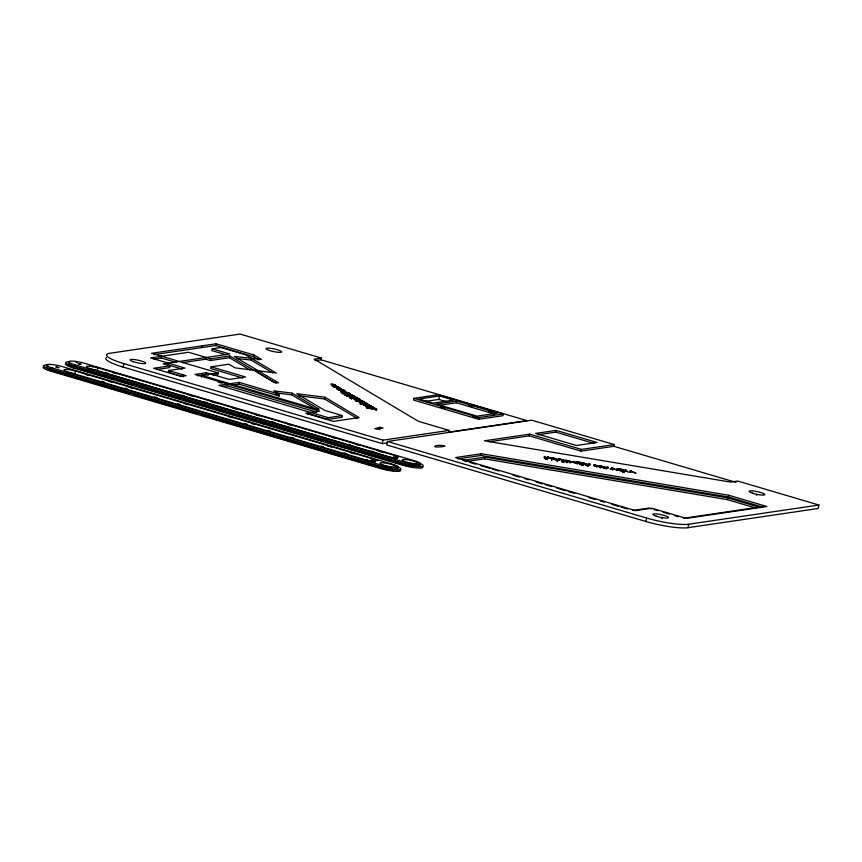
<?xml version="1.0" encoding="UTF-8"?>
<svg xmlns="http://www.w3.org/2000/svg" width="862" height="862" viewBox="0 0 862 862"><rect width="100%" height="100%" fill="white"/><g stroke="black" fill="none" stroke-linecap="round" stroke-linejoin="round"><path stroke-width="1.29" d="M366.63 406.519L374.194 407.737L366.63 406.519L366.393 407.683M588.196 464.844L587.949 466.008L588.563 464.489L588.089 465.103L585.912 464.036L585.664 465.189M400.388 469.984A14.094 2.403 12 0 1 395.162 471.32A14.094 2.403 12 0 1 380.648 468.572L50.707 371.134L51.009 369.69A14.094 2.403 12 0 1 48.175 365.057M397.878 468.141A11.044 1.886 12 0 1 393.772 469.187A11.044 1.886 12 0 1 382.394 467.032L52.183 369.464L52.485 368.031A11.044 1.886 12 0 1 47.679 364.454A11.044 1.886 12 0 1 62.204 366.598L392.415 464.155A11.044 1.886 12 0 1 397.22 467.721A11.044 1.886 12 0 1 382.706 465.588L52.485 368.031M422.692 466.698A14.094 2.403 12 0 1 417.467 468.034A14.094 2.403 12 0 1 402.963 465.275L73.011 367.837L73.324 366.393A14.094 2.403 12 0 1 69.208 361.728M420.193 464.855A11.044 1.886 12 0 1 416.087 465.9A11.044 1.886 12 0 1 404.709 463.734L74.488 366.178L74.8 364.734A11.044 1.886 12 0 1 69.994 361.167A11.044 1.886 12 0 1 84.508 363.301L414.73 460.868A11.044 1.886 12 0 1 419.535 464.435A11.044 1.886 12 0 1 405.011 462.291L74.8 364.734M75.393 371.059L371.759 458.573L371.145 461.461L68.367 372.093A8.006 1.358 12 0 1 64.876 369.507A8.006 1.358 12 0 1 75.393 371.059L74.778 373.936A8.006 1.358 12 0 0 70.296 372.88M90.262 370.725L90.672 368.807A8.006 1.358 12 0 1 87.181 366.21A8.006 1.358 12 0 1 97.708 367.762L394.063 455.287C405.496 459.446 389.592 457.711 387.038 456.321L90.672 368.807M394.063 455.287L393.449 458.164L97.094 370.649L97.708 367.762M387.555 442.842L382.265 443.618L123.126 367.072L123.859 363.613A32.034 5.452 12 0 1 109.916 353.258L240.089 334.057L321.321 358.042L320.955 359.777L314.986 360.661M153.899 359.088L161.302 357.999L161.668 356.265M168.155 363.096L167.788 364.82L182.27 369.098M183.326 376.694L168.262 372.244L168.629 370.509L185.05 368.085L150.57 357.902L188.649 352.278L210.727 358.807L229.831 355.984L274.008 382.297L278.588 382.879L234.248 356.459L261.401 359.389L254.096 355.036L215.996 343.787L151.604 353.291L218.226 372.966L217.86 374.701L213 375.412M225.618 354.627L211.804 350.543L212.181 348.808L229.755 354.002L163.101 363.839L169.933 365.854L169.566 367.589L156.927 369.453M201.74 347.569L202.117 345.834M201.428 377.125L201.794 375.39L218.226 372.966M182.733 362.622L205.856 359.206L206.223 357.471M197.204 375.757L206.083 374.442L206.449 372.718L229.163 379.42L245.595 376.996L211.115 366.813L210.748 368.548L242.664 377.976M205.856 359.206L210.36 360.531L210.727 358.807M153.889 354.627L215.629 345.522L215.996 343.787M210.36 360.531L229.464 357.719L229.831 355.984M222.353 386.542L227.406 385.799L227.773 384.064M238.817 384.118L239.183 382.383L279.471 394.279L279.094 396.014L238.817 384.118L233.58 384.883M272.457 372.75L251.154 360.057L251.521 358.323M258.956 359.885L253.73 356.771L254.096 355.036M258.298 370.789L257.932 372.524L275.969 383.267M316.602 409.622L291.841 394.871L292.207 393.147L273.663 390.82L279.471 394.279M307.831 414.59L310.363 414.213L310.729 412.478M357.59 418.641L324.565 398.966L324.942 397.242L296.787 393.718L324.802 410.409L342.386 415.592L342.02 417.327L327.937 419.406L310.363 414.213M332.279 385.907C330.674 382.9 336.654 383.881 334.37 387.157M332.409 386.036L332.657 384.883L330.846 384.086L335.329 385.109L332.657 384.883M332.549 385.971L332.527 384.754M332.667 386.305L332.958 384.948M332.969 386.295L332.797 384.818M333.055 386.165L333.292 385.012M333.206 386.305L333.465 384.937L334.833 384.98M333.432 386.23L333.669 385.077M333.605 386.144L333.853 384.991M333.831 386.284L334.079 385.131M333.96 386.822L334.262 384.603M333.982 387.027L334.467 384.527M334.251 387.178L334.618 384.818M334.564 387.167L335.049 384.872M327.937 419.406L328.303 417.671L342.386 415.592M334.79 386.682L335.21 384.969M334.952 387.038L335.296 385.045M335.189 387.049L335.383 385.551L332.84 385.185L335.426 385.723L334.24 385.346M335.372 387.049L335.383 385.551M338.27 389.753C340.501 384.344 333.508 389.258 335.566 385.616M335.598 386.963L335.803 385.756L334.779 385.831M336.611 388.762C334.639 386.445 339.466 386.478 338.066 388.665M336.816 388.881L336.859 387.329M336.988 388.557L337.225 387.404L338.367 387.491M337.204 388.6L337.451 387.447M337.451 388.633L337.688 387.48M337.667 388.654L337.915 387.501M337.839 388.665L338.227 387.512M338.432 389.602C337.926 387.469 343.098 388.546 341.158 390.615M338.615 389.602L338.658 387.598M338.723 389.753L338.971 387.631M338.917 389.743L339.682 388.202L336.859 387.609L339.66 388.04L339.262 389.764M339.078 389.743C343.916 387.469 334.305 388.266 339.24 388.266M339.466 389.699L339.779 388.126M339.768 389.743L339.962 388.202M339.897 389.592L340.113 388.277M340.21 389.43C343.992 390.874 340.382 387.868 339.951 390.551L340.425 389.15L341.471 389.161M340.264 390.508L340.576 389.064L338.68 388.45M340.458 390.518L341.05 388.999L340.856 390.475M340.684 390.551L340.986 389.074M340.932 390.583L341.266 389.215M340.932 392.738L341.18 391.585L348.636 393.126L347.429 392.415L347.181 393.568M341.6 390.626C341.029 386.747 337.451 391.326 344.089 390.174L343.615 392.242M341.783 392.846L342.031 391.693M342.085 393.04L342.322 391.876L349.8 393.428L347.429 392.415M342.688 392.091C339.897 389.268 347.16 391.434 342.947 390.852M342.904 392.048L343.151 390.895M342.634 393.74L342.882 392.587L341.18 391.585M342.979 392.145L343.367 390.928M343.291 392.199C344.304 390.992 345.156 390.055 343.787 392.156M343.001 393.956L343.248 392.803L350.187 393.654M343.367 392.113L343.884 390.055L341.848 389.473M343.464 393.848L343.701 392.695L342.322 391.876M343.884 392.275L344.207 390.777M344.11 392.285L344.401 390.831M344.304 392.296L344.552 390.895M344.434 392.285L344.671 390.949M344.498 394.871L345.393 393.481L352.224 394.839L344.789 393.546M344.692 394.667L344.929 393.503M344.886 394.645L345.134 393.481M345.156 394.634L345.393 393.481M345.296 394.904L345.716 393.492M345.597 394.828L345.845 393.675L351.384 394.699L345.845 393.675M345.899 394.828L346.147 393.675M346.233 395.356L346.481 394.193M346.319 395.507L346.567 394.354M346.75 395.604L346.912 394.3M346.847 396.261L347.397 394.408M347.343 394.042L347.58 392.889M347.127 396.401L347.461 394.537M347.537 396.261C344.003 394.397 353.786 394.667 353.237 397.382M348 393.675L348.248 392.512M347.537 396.542L348.162 393.74M347.849 396.455L347.774 395.033M348.097 396.552L348.539 394.591M348.399 396.639L348.097 395.302M349.886 397.996L350.123 396.843L355.424 397.199L349.229 396.315L356.609 397.414L351.276 397.048L351.028 398.201M350.144 398.147L350.123 396.843M351.265 398.804L351.513 397.651C371.673 400.431 347.828 398.384 355.069 398.761L354.821 399.914M351.567 398.987L351.513 397.651M351.944 398.266L352.192 397.113M352.342 397.156L352.59 396.003L353.528 395.97M352.687 397.328L353.108 395.561L348.636 395.475M353.054 397.199L353.301 396.046M353.194 397.188L353.108 395.561M353.668 397.393L353.56 395.69M353.948 397.102L353.926 395.82M353.98 397.382L354.196 395.949M355.478 399.957L355.726 398.804L354.993 398.373L358.711 398.987L355.726 398.804M355.543 401.315L355.79 400.162L362.74 401.013L364.303 401.929L360.068 400.819L359.82 401.972M356.652 401.584L356.89 400.431L361.264 401.52L360.736 403.901M357.019 399.914L357.267 398.761M357.18 400.054L357.428 398.901M357.299 400.722L357.536 399.569L362.449 400.852L355.166 399.796L357.913 399.774L357.665 400.927M357.752 400.033L357.989 398.88M360.208 402.576L360.456 401.423M360.219 403.987L360.984 402.748L367.966 404.138L360.467 402.834M360.241 404.095L360.628 402.769M360.435 404.235L360.682 403.082M360.725 404.375L361.631 402.166L357.795 401.336L364.745 402.198L365.962 402.996L359.346 402.242L361.253 402.252M361.124 404.159L361.501 402.08M361.253 404.332L361.631 402.166M361.447 404.106L361.695 402.953M361.717 403.136L361.965 401.983L365.079 402.78L361.965 401.983M361.835 403.545L362.083 402.382M362.331 403.502L362.579 402.349M363.311 404.968L363.505 403.664M363.473 404.828L363.861 403.308M363.624 404.806L364.27 402.263M363.818 405.021L364.066 403.858M363.689 404.763L364.324 403.179M364.217 405.032L364.745 402.198M364.076 404.332L364.68 403.2M364.497 405.011L364.949 402.673M364.648 404.957L365.1 403.028M365.294 404.203L365.542 403.05M365.703 402.759L365.466 403.912L364.507 403.351M365.585 404.192L365.919 402.899M365.466 405.84L367.32 405.948L363.764 404.838L371.856 406.368L365.79 406.024L365.66 404.644L361.997 403.793L370.046 405.388L365.66 404.644M365.66 405.927L365.93 404.418L369.162 405.194L365.93 404.418M365.951 406.045L366.199 404.881M366.242 405.894L366.479 404.741M366.167 406.573L366.533 404.989M366.555 406.045L366.803 404.892M366.749 406.11L366.996 404.957M366.447 407.758L366.878 406.39M366.587 407.845L367.244 405.56L370.962 406.185L367.244 405.56M366.846 407.532L367.093 406.368M367.126 407.532L367.374 406.368M367.244 407.834L367.557 406.605M367.417 407.737L367.718 406.39M367.578 407.726L367.826 406.562M368.16 405.873L368.408 404.72M368.052 407.737L368.3 406.573M368.279 407.597L368.527 406.444M368.699 405.808L368.936 404.655M368.537 408.297L368.785 407.144M368.688 408.469L368.925 407.306M368.904 408.372L369.151 407.22M369.227 408.566L369.55 407.295M369.809 408.663L370.003 407.37M371.436 409.159L371.684 408.006L373.688 408.803L372.492 408.103M372.104 408.189L372.352 407.036M372.19 408.351L372.438 407.187M372.244 409.256L372.74 407.133M372.664 408.491L372.912 407.338M372.837 408.383L373.084 407.22M372.987 408.642L373.235 407.478M373.149 408.469L373.386 407.317M373.408 408.566L373.645 407.414M374.377 409.525L374.625 408.372L376.726 409.224L376.478 410.377M375.66 410.269L375.897 409.116M366.749 462.172L367.158 460.254L364.723 459.618M379.517 429.61L380.013 427.304L383.04 427.994L377.707 429.341L374.808 428.64L380.013 427.304M372.837 462.01L373.451 459.123L371.759 458.573M367.158 460.254L373.365 461.202L373.451 459.123M373.763 461.332L373.817 459.263M374.086 461.472L374.173 459.403M374.377 461.601L374.496 459.543M374.647 461.741L374.787 459.683M374.884 461.87L375.056 459.812M375.089 461.989L375.293 459.942M382.265 443.618L382.997 440.159L449.156 430.397L448.79 432.121L526.876 420.602L320.955 359.777M380.648 468.572L380.961 467.129L51.009 369.69M614.229 444.566L531.746 420.203L387.501 441.484L386.758 444.954L645.897 521.488A32.034 5.452 12 0 0 687.984 527.695L818.167 508.483L818.9 505.024L737.667 481.028L730.513 482.084L484.433 440.805L529.688 434.136L581.408 449.414L614.229 444.566L613.863 446.3L581.031 451.138L529.322 435.86L489.39 441.753M382.394 467.032L382.706 465.588M395.346 457.765L395.755 455.836M395.723 457.894L396.132 455.976M396.067 458.034L396.477 456.117M396.391 458.175L396.8 456.246M396.692 458.315L397.102 456.386M396.951 458.444L397.36 456.515M397.199 458.573L397.608 456.644M413.911 398.319L413.544 400.054L478.625 419.277L502.945 415.689L503.311 413.954L438.219 394.731L413.911 398.319L478.992 417.542L503.311 413.954M402.963 465.275L403.265 463.831L73.324 366.393M404.709 463.734L405.011 462.291M425.99 401.315L438.812 399.429L439.555 395.96L453.552 400.097L433.026 403.125L419.029 398.987L439.555 395.96M438.446 405.431L456.407 402.78L456.774 401.056L497.643 413.124L477.117 416.152L436.247 404.084L456.774 401.056M478.625 419.277L478.992 417.542M457.851 458.875L481.061 455.448L481.427 453.724L728.799 495.262L766.9 506.511L686.357 518.396L651.877 508.214L635.456 510.638L455.642 457.528L481.427 453.724M466.385 461.536L484.53 458.853L484.897 457.119L727.679 497.891L758.948 507.125L683.48 518.267M529.322 435.86L529.688 434.136M552.133 458.993L547.521 456.979L546.4 459.209L545.01 457.754L545.258 456.601L544.256 456.429L545.926 458.164L547.316 458.401L548.178 457.302L553.382 459.424L551.712 457.69L550.721 457.517L552.133 458.993L551.885 460.146M545.926 458.164L545.678 459.317L544.008 457.593L545.01 457.754M546.4 459.209L547.521 456.979M547.068 459.554L547.316 458.401M547.779 458.659L548.027 457.506M547.93 458.455L548.178 457.302M548.458 457.14L548.221 458.293L547.284 458.142M537.78 434.771L555.742 432.121L556.109 430.397L596.978 442.465L576.441 445.492L535.582 433.424L556.109 430.397M551.464 458.843L551.712 457.69M551.583 460.308L551.82 459.155M553.436 459.177L553.684 458.024L552.51 457.819L557.369 460.092L558.479 460.276L559.815 459.047L559.567 460.211M554.848 459.855L555.096 458.692L553.684 458.024M555.354 460.092L555.602 458.94L557.768 460.006L558.242 459.381L557.628 460.901M556.636 460.707L556.874 459.554M557.121 461.245L557.369 460.092M557.531 461.159L557.876 459.748M558.123 460.405L558.727 458.864L566.528 460.825L566.291 461.978L565.547 461.213M558.479 460.017L558.727 458.864M559.697 460.233L559.944 459.069L563.532 460.34L561.765 460.297L562.843 460.922L568.489 461.967L565.795 460.06L566.528 460.825M561.755 459.769L561.496 461.515L561.862 460.243M561.765 461.741L562.035 460.222M561.615 461.396L562.293 459.974M562.121 461.913L562.617 459.823M562.035 461.364L562.617 460.233M562.584 461.698L562.832 460.146M562.595 462.075L563.037 460.276M562.821 461.903L563.112 460.48L566.722 461.019L567.024 462.754M563.209 462.043L563.425 460.491M563.468 462.118L563.112 460.48M564.254 461.806L564.491 460.653M564.502 461.676L564.75 460.513M565.084 461.773L565.332 460.62M566.474 462.183L566.83 460.233M569.599 460.696L569.351 461.849L570.138 462.668L570.385 461.515L568.564 460.523L571.258 462.431L570.579 461.72L570.332 462.872M574.448 462.711L574.695 461.558L573.661 461.385L574.448 462.194L570.385 461.515M576.355 463.444C575.902 459.543 588.574 465.426 579.242 462.463C574.017 462.528 585.309 462.495 582.938 465.415M570.579 461.72L576.355 463.282L576.71 462.086M576.57 463.584L576.57 462.172M576.462 463.239L577.034 462.054M576.926 463.745L576.818 462.431M576.797 463.206L577.551 462.064M577.335 463.584L577.659 462.323M577.454 463.67L577.885 462.312M577.68 463.767L577.928 462.614M581.031 451.138L581.408 449.414M578.747 463.411L578.995 462.258M578.995 463.627L579.242 462.463M579.641 463.745L579.986 462.431M579.932 464.489L580.201 463.153M580.245 463.875L580.492 462.722M581.01 464.726L581.171 463.357M581.311 465.157L582.303 463.928L577.163 462.592M581.818 463.519L581.57 464.672L582.863 465.103L583.111 463.95M581.494 465.361L581.85 463.724M581.807 465.189L582.141 463.831M582.044 465.157L582.367 463.67M582.13 465.426L582.378 464.273L583.326 464.187M582.561 464.974L582.798 463.81M582.626 465.448L582.874 464.295M588.434 465.502L589.037 463.971L590.136 464.155L588.8 465.383L582.831 462.926L584.005 463.12L583.757 464.273L582.583 464.079M585.169 464.952L585.417 463.799L584.005 463.12M586.947 465.814L587.194 464.661M587.442 466.342L587.679 465.189M587.841 466.267L588.11 464.974M588.789 465.124L589.037 463.971M589.888 465.308L590.136 464.155M593.799 465.965L594.037 464.812L595.103 464.984L600.512 467.042L600.264 468.195M595.103 464.984L594.855 466.148L597.021 466.967M595.146 466.504L595.383 465.351L601.859 467.581L600.189 465.846L599.209 465.685L598.961 466.838M599.952 466.999L600.189 465.846M603.357 468.012L603.605 466.859L601.008 465.986L605.867 468.249L606.988 468.443L608.324 467.215L607.225 467.032L606.503 468.702M603.853 468.249L604.1 467.096L606.277 468.163L606.751 467.549M605.135 468.874L605.383 467.721M606.622 468.562L607.225 467.032M612.214 468.486L611.966 469.639L611.255 468.906L612.289 469.079L612.537 467.926L611.503 467.754L612.214 468.486L610.048 468.96L612.839 468.745L617.214 470.167L612.537 467.926M612.591 469.898L612.839 468.745M613.001 469.812L613.248 468.659M616.869 470.587L616.502 468.788C623.625 468.497 628.441 473.141 617.58 469.822C628.344 473.443 620.618 466.838 617.375 470.232M617.688 470.555L617.623 469.079M619.228 470.221L619.476 469.068M619.487 470.436L619.735 469.284M619.8 470.318L620.047 469.165M620.252 470.577L620.597 469.273M620.899 470.555L621.136 469.402M623.032 469.941L622.935 471.967L623.398 470.081M622.73 471.999L622.978 470.846M622.989 472.268L623.366 470.63M624.163 471.902L623.463 471.374L623.711 470.221M623.355 472.279L623.603 471.126M623.646 472.268L623.959 470.361M623.883 472.225L624.163 470.49M624.045 472.171L624.314 470.62M624.153 472.096L624.411 470.738M624.799 471.18L625.047 470.027L626.081 470.199L627.751 471.934L625.047 470.027M625.834 471.352L626.081 470.199M630.241 470.9L629.993 472.053L631.059 472.236L631.307 471.083L630.241 470.9L628.851 472.117L629.906 472.301L630.952 471.18L636.005 473.324L631.307 471.083M630.704 472.333L630.952 471.18M645.897 521.488L646.64 518.03L387.501 441.484M687.984 527.695L688.727 524.225L818.9 505.024M756.082 508.117L727.312 499.626L727.679 497.891M762.73 507.115L728.433 496.986L728.799 495.262M58.853 367.675L55.814 367.029L58.885 367.611M444.749 446.322C427.401 448.876 436.043 443.24 444.792 446.247M354.368 396.164L352.59 396.003M212.181 348.808L221.006 347.505L245.498 354.745L276.196 373.03L235.164 367.891L228.936 364.184L211.115 366.813M169.933 365.854L153.501 368.279L181.149 376.446L186.203 375.703L168.629 370.509M168.262 372.244L170.784 371.867M206.449 372.718L195.038 374.399L319.554 411.174L305.676 413.232L333.314 421.389L359.098 417.585L324.942 397.242M321.321 358.042L314.156 359.098L418.393 421.302L449.156 430.397M239.183 382.383L218.937 385.368L328.303 417.671M484.897 457.119L462.862 460.373L466.719 461.515M632.568 510.498L649 508.074L651.553 508.828M334.941 386.758L336.891 387.469M373.365 461.202L375.918 460.954L375.498 460.071M365.208 404.569L364.604 404.731M562.369 461.385L563.295 461.493M577.303 463.217L577.971 463.293M236.533 358.484L251.154 360.057M582.378 464.273L577.562 463.077L581.548 464.004M343.981 390.712C347.548 390.917 338.378 389.926 343.529 391.046M342.882 392.587L343.701 392.695M275.948 392.889L291.841 394.871M298.985 395.766L324.565 398.966M339.887 388.665L340.986 388.956M351.276 397.048L358.236 398.373L351.287 397.522M350.392 396.994L356.836 398.072M555.096 458.692L558.361 459.252M585.417 463.799L588.681 464.349M603.605 466.859L606.87 467.409M617.935 469.402L620.424 469.995L617.117 469.434M567.271 461.601L563.716 460.965M606.977 468.185L608.076 468.368M481.061 455.448L728.433 496.986M484.53 458.853L727.312 499.626M351.815 397.835L355.069 398.761M342.979 391.251L345.49 391.456L343.712 391.402C350.715 392.943 340.027 390.454 342.548 391.24M356.448 399.429L357.913 399.774M352.87 396.714L353.679 396.973M613.863 446.3L736.019 482.375M468.486 405.506L472.311 406.638M488.905 411.54L492.73 412.672M456.407 402.78L494.723 414.094M555.742 432.121L594.047 443.434M438.812 399.429L446.451 401.681M440.988 407.317L444.824 408.448M472.915 416.755L476.751 417.887M215.629 345.522L253.73 356.771M161.302 357.999L176.365 362.449M206.083 374.442L208.335 375.11M201.794 375.39L317.324 409.515L319.22 409.234L292.207 393.147M654.107 509.582L657.932 510.713M663.04 512.233L669.429 514.118M674.537 515.627L678.362 516.758M218.108 382.049L221.965 383.191M227.406 385.799L316.645 412.155M469.294 462.269L475.716 464.176M480.856 465.695L489.864 468.346M492.428 469.111L498.861 471.008M512.998 475.188L519.43 477.085M524.57 478.604L528.428 479.746M536.142 482.02L542.575 483.916M545.14 484.681L551.572 486.577M556.712 488.097L565.72 490.758M568.284 491.512L574.717 493.409M588.854 497.589L595.286 499.486M600.426 501.005L604.284 502.147M611.998 504.421L618.431 506.328M620.996 507.082L627.428 508.979M123.859 363.613L382.997 440.159M89.562 365.703L93.43 366.846M112.771 372.556L116.629 373.699M188.81 395.012L192.679 396.154M212.009 401.864L215.877 403.007M232.632 407.952L236.49 409.094M255.831 414.805L259.699 415.947M288.048 424.319L291.916 425.462M331.87 437.26L335.738 438.402M355.069 444.113L358.937 445.255M378.267 450.966L382.135 452.108M105.821 372.664L108.407 373.429M181.936 395.152L184.511 395.917M205.145 402.015L207.731 402.769M272.23 421.83L274.806 422.595M348.334 444.318L350.909 445.072M371.544 451.171L374.13 451.936M74.186 367.621L89.659 372.19M92.245 372.955L112.879 379.054M115.465 379.819L133.524 385.152M138.674 386.672L156.733 392.005M159.319 392.77L179.953 398.869M182.539 399.634L188.983 401.541M191.569 402.295L212.203 408.394M214.789 409.159L256.057 421.356M258.643 422.121L279.277 428.209M281.863 428.974L302.497 435.073M305.083 435.838L323.142 441.172M325.717 441.937L346.352 448.035M348.938 448.79L378.601 457.56M381.187 458.325L403.114 464.801M85.295 374.334L89.163 375.466M108.504 381.176L112.362 382.319M129.117 387.275L132.985 388.417M184.543 403.631L188.412 404.774M228.365 416.572L232.223 417.714M251.564 423.425L255.432 424.567M327.603 445.88L331.471 447.022M350.802 452.733L354.67 453.875M374 459.586L377.868 460.728M101.576 381.295L104.151 382.06M124.796 388.159L127.371 388.913M154.46 396.919L157.046 397.684M177.68 403.782L180.255 404.547M244.754 423.598L247.34 424.363M267.974 430.461L270.549 431.215M291.194 437.314L293.77 438.079M320.858 446.085L323.444 446.839M344.078 452.938L346.653 453.703M51.871 370.908L62.193 373.957M64.769 374.722L85.413 380.821M87.989 381.586L108.634 387.684M111.209 388.439L129.268 393.783M134.429 395.302L152.488 400.636M155.063 401.401L175.708 407.5M178.283 408.265L184.737 410.161M187.313 410.926L196.342 413.598M201.503 415.118L251.812 429.987M254.387 430.741L275.032 436.84M277.607 437.605L298.252 443.704M300.827 444.469L318.886 449.802M321.461 450.557L342.106 456.655M344.681 457.42L365.326 463.519M367.902 464.284L380.799 468.088M360.704 399.817L354.045 399.138M376.726 409.224L375.153 408.297L368.214 407.446L370.638 408.491L369.313 407.715M338.637 386.973L338.335 387.038M337.635 386.855L335.221 386.65M360.068 400.819L361.264 401.52M364.023 403.427L364.701 403.825M356.89 400.431L358.226 401.207L355.79 400.162M229.464 357.719L249.937 369.917M276.196 394.29L279.094 396.014M599.209 465.685L600.512 467.042M595.383 465.351L596.698 466.708L594.037 464.812M574.695 461.558L576.355 463.282M545.258 456.601L546.648 458.045M661.563 518.385A8.006 1.358 12 0 1 662.059 518.504M756.319 495.057A8.006 1.358 12 0 1 756.836 495.165M688.727 524.225A32.034 5.452 12 0 1 646.64 518.03M123.126 367.072A32.034 5.452 12 0 1 106.489 357.547M50.707 371.134A14.094 2.403 12 0 1 43.596 366.824M51.257 370.725A11.044 1.886 12 0 1 49.533 370.154M48.541 369.766A11.044 1.886 12 0 1 47.69 369.389M393.471 470.63A11.044 1.886 12 0 1 389.667 470.178M387.577 469.801A11.044 1.886 12 0 1 385.454 469.348M384.075 469.014A11.044 1.886 12 0 1 382.092 468.475M67.85 372.503A8.006 1.358 12 0 1 69.79 372.793M382.297 465.706A7.887 1.347 12 0 1 384.043 465.889M385.497 466.116A7.887 1.347 12 0 1 388.514 466.741M389.958 467.118A7.887 1.347 12 0 1 391.693 467.657M52.183 369.464A11.044 1.886 12 0 1 47.076 365.951M396.973 466.514A14.094 2.403 12 0 1 398.298 469.952A14.094 2.403 12 0 1 380.961 467.129M394.128 465.534A14.094 2.403 12 0 1 395.615 466.03M73.011 367.837A14.094 2.403 12 0 1 65.911 363.527M72.968 367.244A11.044 1.886 12 0 1 71.848 366.856M70.415 366.285A11.044 1.886 12 0 1 69.639 365.919M68.572 365.229A11.044 1.886 12 0 1 68.421 365.079M413.965 467.161A11.044 1.886 12 0 1 411.293 466.773M409.181 466.374A11.044 1.886 12 0 1 407.069 465.9M405.7 465.545A11.044 1.886 12 0 1 404.407 465.178M89.271 369.119A8.006 1.358 12 0 1 91.113 369.335M91.598 369.41A8.006 1.358 12 0 1 97.094 370.649M404.601 462.409A7.887 1.347 12 0 1 405.021 462.441M407.317 462.732A7.887 1.347 12 0 1 410.323 463.325M411.799 463.691A7.887 1.347 12 0 1 413.598 464.23M74.488 366.178A11.044 1.886 12 0 1 69.391 362.665M420.462 463.713A14.094 2.403 12 0 1 420.053 466.676A14.094 2.403 12 0 1 403.265 463.831M416.432 462.247A14.094 2.403 12 0 1 417.197 462.485M418.62 462.98A14.094 2.403 12 0 1 419.277 463.228M76.039 362.396A14.094 2.403 12 0 1 76.912 362.536M336.654 386.424L334.047 385.928L336.643 386.467M78.14 363.645L81.2 364.324L78.162 363.635M752.601 493.215A8.006 1.358 12 0 0 764.82 494.68A8.006 1.358 12 0 0 753.593 491.017A8.006 1.358 12 0 0 752.601 493.215M656.305 516.198A8.006 1.358 12 0 0 668.524 517.663A8.006 1.358 12 0 0 657.297 514A8.006 1.358 12 0 0 656.305 516.198M133.524 361.781A8.006 1.358 12 0 0 145.743 363.247A8.006 1.358 12 0 0 134.515 359.583A8.006 1.358 12 0 0 133.524 361.781M269.44 350.5A8.006 1.358 12 0 0 281.658 351.965A8.006 1.358 12 0 0 270.431 348.302A8.006 1.358 12 0 0 269.44 350.5M383.224 465.114A7.887 1.347 12 0 0 395.27 466.557A7.887 1.347 12 0 0 384.193 462.937A7.887 1.347 12 0 0 383.224 465.114M405.528 461.816A7.887 1.347 12 0 0 417.574 463.271A7.887 1.347 12 0 0 406.508 459.651A7.887 1.347 12 0 0 405.528 461.816"/></g></svg>
